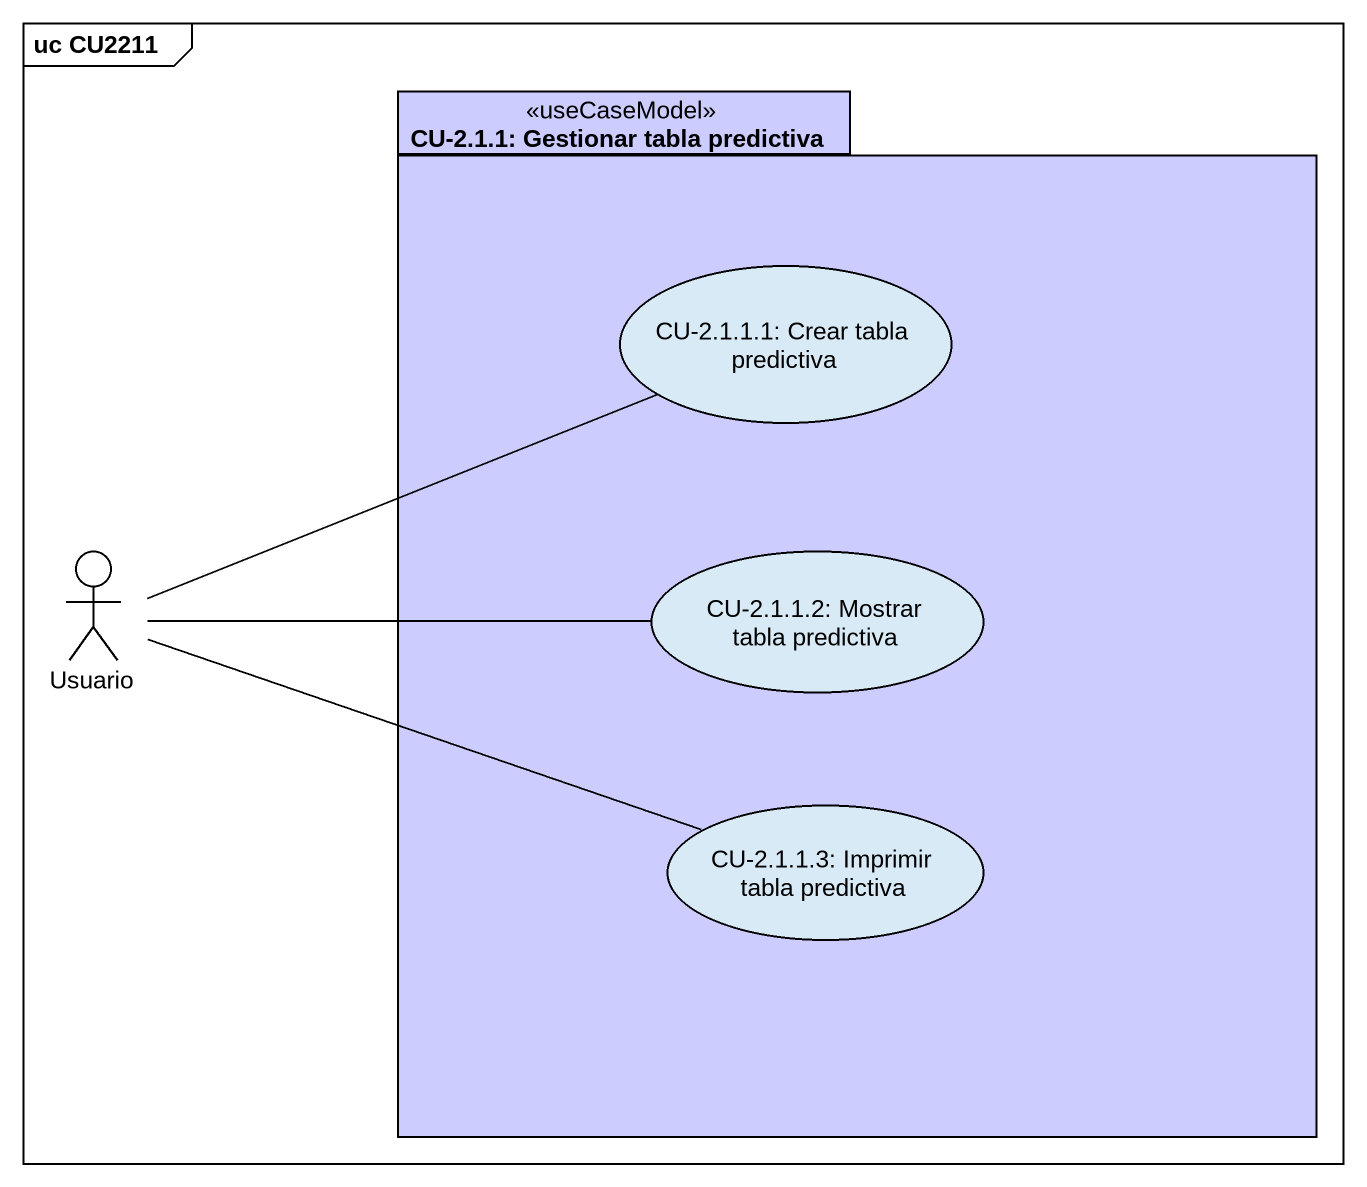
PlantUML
@startuml
mainframe uc CU2211
package "CU-2.1.1: Gestionar tabla predictiva" as CU_2_1_1_Gestionar_tabla <<useCaseModel>> #CCCCFF {
  usecase "CU-2.1.1.1: Crear tabla predictiva" as CU_2_1_1_1_Crear_tabla
  usecase "CU-2.1.1.2: Mostrar tabla predictiva" as CU_2_1_1_2_Mostrar_tabla
  usecase "CU-2.1.1.3: Imprimir tabla predictiva" as CU_2_1_1_3_Imprimir_tabla
}
actor Usuario
Usuario -right- CU_2_1_1_1_Crear_tabla
Usuario -right- CU_2_1_1_2_Mostrar_tabla
Usuario -right- CU_2_1_1_3_Imprimir_tabla
@enduml
